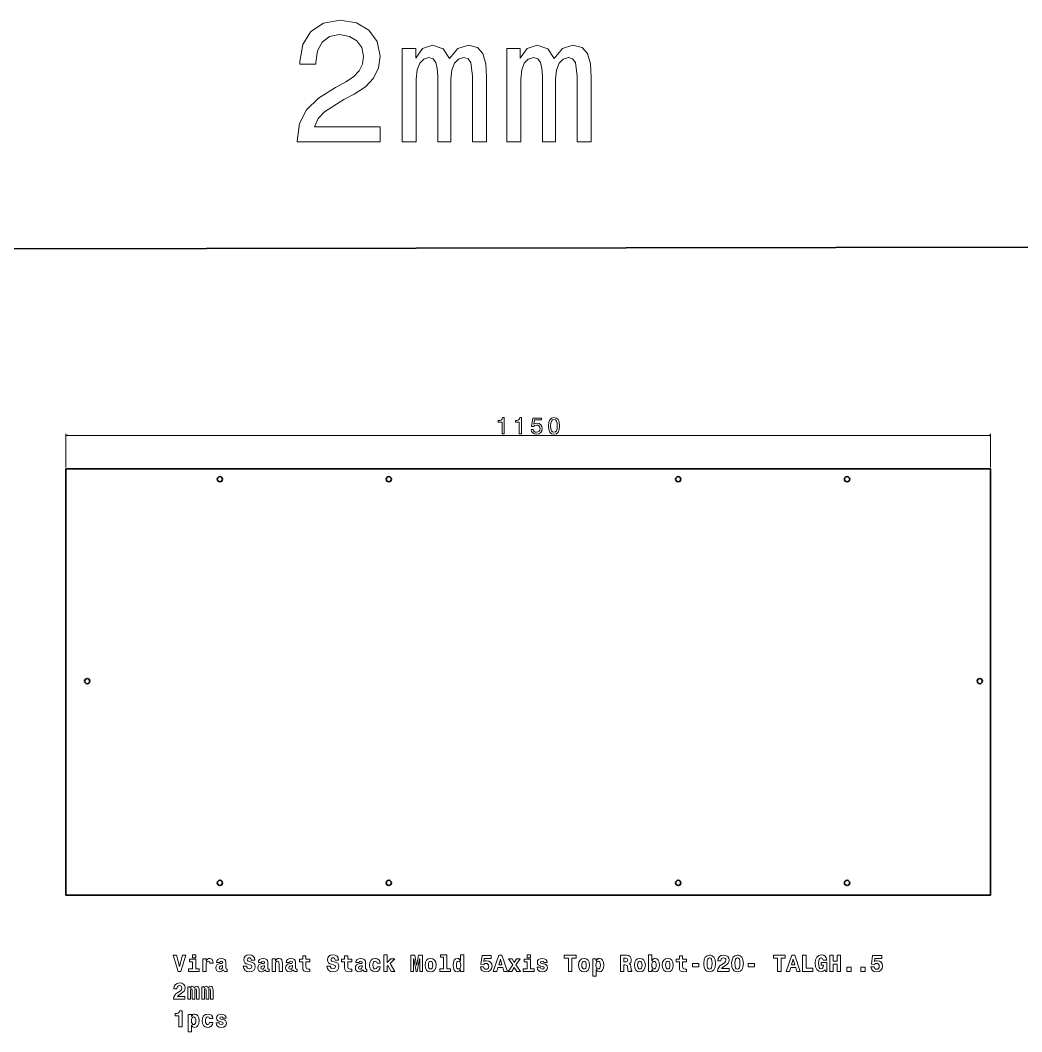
# Model space of a CAD drawing. Extents: x -2439 to 4698, y -548 to 933.
# Drawn here: x 2065 to 3310, y -405 to 853 of the extents above; entities that cross this region are included whole.
import ezdxf

# ---------------------------------------------------------------- set-up
doc = ezdxf.new("R2010")
doc.units = 0

msp = doc.modelspace()

# ---------------------------------------------------------------- linework, layer by layer
at = {"color": 7, "lineweight": 35}
for p, q in [((-2439.48584, 561.389771), (4698.162109, 572.360474)), ((2121.489502, -235.38652), (2121.489502, 294.613464)), ((3271.489502, 294.613464), (2121.489502, 294.613464)), ((3271.489502, -235.38652), (3271.489502, 294.613464)), ((3271.489502, -235.38652), (2121.489502, -235.38652))]:
    msp.add_line(p, q, dxfattribs=at)
at = {"color": 7, "lineweight": 13}
for p, q in [((2121.489502, 296.613464), (2121.489502, 338.426453)), ((2121.489502, 336.426453), (3271.489502, 336.426453)), ((3271.489502, 296.613464), (3271.489502, 338.426453))]:
    msp.add_line(p, q, dxfattribs=at)
at = {"color": 5, "lineweight": 13}
for points in [[(2409.129883, 701.60791), (2512.228027, 701.60791), (2512.228027, 720.195801), (2430.743896, 720.195801), (2435.282715, 730.354309), (2443.063721, 738.783691), (2467.054932, 754.129517), (2479.807129, 760.613647), (2494.072266, 769.907593), (2504.230713, 780.714539), (2510.06665, 793.466675), (2512.228027, 807.947998), (2508.553467, 826.103577), (2498.39502, 840.368713), (2482.833008, 849.446533), (2462.732178, 852.688599), (2441.98291, 849.014282), (2426.204834, 838.855774), (2416.046387, 822.645386), (2412.588135, 801.247681), (2412.588135, 798.221741), (2432.256836, 798.221741), (2432.256836, 799.950867), (2434.201904, 814.648254), (2440.037842, 825.4552), (2449.331787, 832.371582), (2461.651611, 834.749146), (2474.1875, 832.587769), (2483.481445, 827.184265), (2489.533447, 818.754883), (2491.694824, 808.164124), (2490.181885, 798.221741), (2486.075195, 789.792358), (2479.158691, 782.443665), (2469.648682, 775.959473), (2456.896484, 769.043091), (2435.714844, 755.642517), (2420.801514, 741.37738), (2411.939697, 724.086304), (2409.129883, 702.256348)], [(2539.67749, 701.60791), (2557.184814, 701.60791), (2557.184814, 779.201538), (2558.265381, 790.873047), (2561.507568, 799.302429), (2566.47876, 804.273621), (2572.962891, 806.218872), (2578.150146, 804.489746), (2581.608398, 800.166992), (2583.337402, 792.818298), (2583.98584, 783.092041), (2583.98584, 701.60791), (2600.412354, 701.60791), (2600.412354, 779.201538), (2601.493164, 790.656921), (2604.735107, 799.086304), (2609.922363, 804.273621), (2616.406738, 806.218872), (2621.593994, 804.489746), (2625.052246, 800.166992), (2627.213623, 783.092041), (2627.213623, 701.60791), (2644.720703, 701.60791), (2644.720703, 781.795227), (2643.640137, 798.437866), (2640.181885, 811.190063), (2633.265381, 818.971008), (2622.026123, 821.780823), (2608.841797, 817.458069), (2598.68335, 804.922058), (2590.686035, 817.241943), (2577.285645, 821.780823), (2564.965576, 817.458069), (2556.536377, 805.354309), (2556.536377, 817.674194), (2539.67749, 817.674194)], [(2669.792725, 701.60791), (2687.300049, 701.60791), (2687.300049, 779.201538), (2688.380615, 790.873047), (2691.622803, 799.302429), (2696.593994, 804.273621), (2703.078125, 806.218872), (2708.265381, 804.489746), (2711.723633, 800.166992), (2713.452637, 792.818298), (2714.101074, 783.092041), (2714.101074, 701.60791), (2730.527588, 701.60791), (2730.527588, 779.201538), (2731.608398, 790.656921), (2734.850342, 799.086304), (2740.037842, 804.273621), (2746.521973, 806.218872), (2751.709229, 804.489746), (2755.16748, 800.166992), (2757.328857, 783.092041), (2757.328857, 701.60791), (2774.835938, 701.60791), (2774.835938, 781.795227), (2773.755371, 798.437866), (2770.297119, 811.190063), (2763.380615, 818.971008), (2752.141602, 821.780823), (2738.957031, 817.458069), (2728.798584, 804.922058), (2720.801514, 817.241943), (2707.400879, 821.780823), (2695.081055, 817.458069), (2686.651611, 805.354309), (2686.651611, 817.674194), (2669.792725, 817.674194)]]:
    msp.add_lwpolyline(points, close=True, dxfattribs=at)
at = {"color": 7, "lineweight": 13}
for points in [[(2663.947754, 338.426453), (2666.570068, 338.426453), (2666.570068, 358.570557), (2664.610596, 358.570557), (2664.091797, 356.812622), (2663.054199, 355.631042), (2661.469238, 354.939392), (2659.279053, 354.708862), (2659.279053, 352.662781), (2663.947754, 352.662781)], [(2685.296387, 338.426453), (2687.918945, 338.426453), (2687.918945, 358.570557), (2685.959229, 358.570557), (2685.44043, 356.812622), (2684.403076, 355.631042), (2682.817871, 354.939392), (2680.627686, 354.708862), (2680.627686, 352.662781), (2685.296387, 352.662781)], [(2700.016846, 343.642578), (2700.650879, 341.27948), (2702.062988, 339.43512), (2704.137939, 338.282349), (2706.789063, 337.850098), (2709.699707, 338.368835), (2711.976563, 339.780945), (2713.41748, 342.028748), (2713.964844, 344.910583), (2713.475098, 347.590698), (2712.091797, 349.694458), (2709.93042, 351.04895), (2707.13501, 351.538818), (2704.973633, 351.192993), (2703.302246, 350.242004), (2704.109131, 355.631042), (2712.869873, 355.631042), (2712.869873, 357.994202), (2702.178223, 357.994202), (2700.593262, 347.388977), (2702.898682, 347.388977), (2704.570068, 348.743469), (2706.702637, 349.233398), (2708.547119, 348.916382), (2709.959229, 347.994202), (2710.852539, 346.582092), (2711.169434, 344.766541), (2710.852539, 342.950928), (2709.93042, 341.538818), (2708.518311, 340.645447), (2706.702637, 340.328491), (2705.175293, 340.530212), (2703.993652, 341.192993), (2703.12915, 342.230469), (2702.697021, 343.642578)], [(2721.567139, 348.195923), (2721.999512, 343.671387), (2723.354004, 340.443726), (2725.515381, 338.48407), (2728.512451, 337.850098), (2731.480713, 338.48407), (2733.64209, 340.443726), (2734.967773, 343.671387), (2735.428955, 348.195923), (2734.967773, 352.691589), (2734.420166, 354.478333), (2733.64209, 355.948059), (2731.480713, 357.907715), (2728.512451, 358.570557), (2725.515381, 357.907715), (2723.354004, 355.91925), (2721.999512, 352.691589)], [(2724.33374, 348.195923), (2724.564453, 351.682922), (2725.284912, 354.190125), (2726.581543, 355.659912), (2728.512451, 356.178589), (2730.414551, 355.659912), (2731.711426, 354.190125), (2732.431885, 351.682922), (2732.662354, 348.195923), (2732.431885, 344.680054), (2731.711426, 342.172852), (2730.414551, 340.703125), (2728.512451, 340.213196), (2726.581543, 340.703125), (2725.284912, 342.172852), (2724.564453, 344.680054)], [(2259.162354, -310.109863), (2254.983643, -310.109863), (2261.093262, -330.138672), (2264.493896, -330.138672), (2270.603271, -310.109863), (2266.366943, -310.109863), (2262.793457, -324.259705)], [(2278.81665, -309.447021), (2278.81665, -313.366333), (2282.879883, -313.366333), (2282.879883, -309.447021)], [(2291.669678, -314.663177), (2291.669678, -330.138672), (2295.819336, -330.138672), (2295.819336, -322.27124), (2295.905762, -320.19632), (2296.338135, -318.697754), (2297.14502, -317.775574), (2298.470703, -317.458557), (2299.94043, -318.121368), (2300.343994, -318.899475), (2300.488037, -319.965759), (2300.488037, -320.052216), (2304.493896, -320.052216), (2304.493896, -319.792847), (2304.234375, -317.314453), (2303.485107, -315.556549), (2302.188232, -314.519073), (2300.315186, -314.14444), (2298.81665, -314.346161), (2297.606201, -314.922546), (2296.597412, -315.902374), (2295.819336, -317.285645), (2295.819336, -314.663177)], [(2312.73584, -319.331757), (2313.197021, -317.833191), (2314.666748, -317.314453), (2316.02124, -317.717926), (2316.482178, -318.870667), (2316.309326, -319.764038), (2315.73291, -320.19632), (2314.695557, -320.369232), (2313.081787, -320.542145), (2310.891357, -321.1185), (2309.306396, -322.184784), (2308.355469, -323.712158), (2308.038574, -325.700623), (2308.355469, -327.775574), (2309.306396, -329.360565), (2310.83374, -330.311584), (2312.908691, -330.686218), (2315.387207, -330.081024), (2317.548584, -328.265472), (2317.865479, -329.302948), (2318.470703, -329.994568), (2319.335205, -330.340393), (2320.574463, -330.484497), (2322.217041, -330.253937), (2322.217041, -327.256836), (2321.525391, -327.343292), (2320.603271, -326.968628), (2320.43042, -325.787079), (2320.43042, -318.928284), (2320.084473, -316.824554), (2319.047119, -315.325989), (2317.231445, -314.432617), (2314.666748, -314.115631), (2312.188232, -314.490265), (2310.343994, -315.498901), (2309.162354, -317.083923), (2308.787842, -319.101196), (2308.787842, -319.331757)], [(2356.453369, -316.104095), (2355.963623, -313.366333), (2354.580322, -311.320221), (2352.361328, -310.081024), (2349.335205, -309.619934), (2346.597412, -310.081024), (2344.493896, -311.377869), (2343.139404, -313.366333), (2342.678223, -315.931183), (2342.995117, -318.034912), (2343.946289, -319.591125), (2345.560059, -320.686218), (2347.865479, -321.406677), (2349.854004, -321.867767), (2351.381348, -322.357697), (2352.33252, -323.078156), (2352.678223, -324.259705), (2352.447754, -325.383636), (2351.842529, -326.21936), (2350.83374, -326.766907), (2349.537109, -326.939819), (2348.269043, -326.70929), (2347.260254, -326.046448), (2346.597412, -324.980164), (2346.338135, -323.539246), (2342.044189, -323.539246), (2342.620605, -326.565186), (2344.119141, -328.813019), (2346.395752, -330.19632), (2349.364014, -330.686218), (2352.620605, -330.19632), (2355.012451, -328.899475), (2356.510986, -326.795746), (2357.029785, -324.029175), (2356.597412, -321.608398), (2355.387207, -320.023407), (2353.456299, -318.985931), (2350.891357, -318.294281), (2349.219971, -317.919647), (2348.03833, -317.458557), (2347.289063, -316.766907), (2347.058594, -315.643005), (2347.721436, -314.000336), (2348.499512, -313.539246), (2349.565918, -313.337524), (2350.574463, -313.539246), (2351.381348, -314.057983), (2352.072998, -315.873535), (2352.072998, -316.104095)], [(2364.781982, -319.331757), (2365.243164, -317.833191), (2366.712891, -317.314453), (2368.067383, -317.717926), (2368.52832, -318.870667), (2368.355469, -319.764038), (2367.779053, -320.19632), (2366.741699, -320.369232), (2365.127686, -320.542145), (2362.9375, -321.1185), (2361.352539, -322.184784), (2360.401611, -323.712158), (2360.084473, -325.700623), (2360.401611, -327.775574), (2361.352539, -329.360565), (2362.879883, -330.311584), (2364.954834, -330.686218), (2367.43335, -330.081024), (2369.594727, -328.265472), (2369.911621, -329.302948), (2370.516846, -329.994568), (2371.381348, -330.340393), (2372.620605, -330.484497), (2374.263184, -330.253937), (2374.263184, -327.256836), (2373.571533, -327.343292), (2372.649414, -326.968628), (2372.476563, -325.787079), (2372.476563, -318.928284), (2372.130615, -316.824554), (2371.093262, -315.325989), (2369.277588, -314.432617), (2366.712891, -314.115631), (2364.234375, -314.490265), (2362.390137, -315.498901), (2361.208496, -317.083923), (2360.83374, -319.101196), (2360.83374, -319.331757)], [(2377.865479, -314.663177), (2377.865479, -330.138672), (2381.986572, -330.138672), (2381.986572, -322.444153), (2382.101807, -320.340393), (2382.53418, -318.841827), (2383.369873, -317.948456), (2384.666748, -317.63147), (2385.73291, -317.919647), (2386.309326, -318.668945), (2386.510986, -319.908112), (2386.568604, -321.521973), (2386.568604, -330.138672), (2390.689697, -330.138672), (2390.689697, -320.743866), (2390.545654, -317.977295), (2389.969238, -315.902374), (2388.643555, -314.60553), (2386.280518, -314.14444), (2384.897217, -314.317352), (2383.744385, -314.83609), (2382.793457, -315.729462), (2381.986572, -317.026276), (2381.986572, -314.663177)], [(2399.479492, -319.331757), (2399.94043, -317.833191), (2401.410156, -317.314453), (2402.764648, -317.717926), (2403.22583, -318.870667), (2403.052734, -319.764038), (2402.476563, -320.19632), (2401.438965, -320.369232), (2399.825195, -320.542145), (2397.63501, -321.1185), (2396.050049, -322.184784), (2395.098877, -323.712158), (2394.781982, -325.700623), (2395.098877, -327.775574), (2396.050049, -329.360565), (2397.577393, -330.311584), (2399.652344, -330.686218), (2402.130615, -330.081024), (2404.291992, -328.265472), (2404.609131, -329.302948), (2405.214355, -329.994568), (2406.078857, -330.340393), (2407.317871, -330.484497), (2408.960693, -330.253937), (2408.960693, -327.256836), (2408.269043, -327.343292), (2407.34668, -326.968628), (2407.173828, -325.787079), (2407.173828, -318.928284), (2406.828125, -316.824554), (2405.790527, -315.325989), (2403.975098, -314.432617), (2401.410156, -314.115631), (2398.931885, -314.490265), (2397.087402, -315.498901), (2395.905762, -317.083923), (2395.53125, -319.101196), (2395.53125, -319.331757)], [(2425.012451, -315.181885), (2420.084473, -315.181885), (2420.084473, -310.65741), (2416.02124, -310.65741), (2416.02124, -315.181885), (2412.159424, -315.181885), (2412.159424, -318.409576), (2416.02124, -318.409576), (2416.02124, -325.29718), (2416.280518, -327.775574), (2417.202637, -329.447021), (2418.960693, -330.369232), (2421.727295, -330.686218), (2425.012451, -330.542145), (2425.012451, -327.256836), (2423.110596, -327.372101), (2421.554199, -327.141541), (2420.63208, -326.449921), (2420.199951, -325.325989), (2420.084473, -323.827423), (2420.084473, -318.409576), (2425.012451, -318.409576)], [(2460.545654, -316.104095), (2460.055664, -313.366333), (2458.672363, -311.320221), (2456.453369, -310.081024), (2453.42749, -309.619934), (2450.689697, -310.081024), (2448.585938, -311.377869), (2447.231445, -313.366333), (2446.770508, -315.931183), (2447.087402, -318.034912), (2448.038574, -319.591125), (2449.652344, -320.686218), (2451.957764, -321.406677), (2453.946289, -321.867767), (2455.473633, -322.357697), (2456.424561, -323.078156), (2456.770508, -324.259705), (2456.539795, -325.383636), (2455.934814, -326.21936), (2454.926025, -326.766907), (2453.62915, -326.939819), (2452.361328, -326.70929), (2451.352539, -326.046448), (2450.689697, -324.980164), (2450.43042, -323.539246), (2446.136475, -323.539246), (2446.712891, -326.565186), (2448.211426, -328.813019), (2450.488037, -330.19632), (2453.456299, -330.686218), (2456.712891, -330.19632), (2459.104736, -328.899475), (2460.603271, -326.795746), (2461.12207, -324.029175), (2460.689697, -321.608398), (2459.479492, -320.023407), (2457.548584, -318.985931), (2454.983643, -318.294281), (2453.312256, -317.919647), (2452.130615, -317.458557), (2451.381348, -316.766907), (2451.150879, -315.643005), (2451.813721, -314.000336), (2452.591797, -313.539246), (2453.657959, -313.337524), (2454.666748, -313.539246), (2455.473633, -314.057983), (2456.165283, -315.873535), (2456.165283, -316.104095)], [(2477.058594, -315.181885), (2472.130615, -315.181885), (2472.130615, -310.65741), (2468.067383, -310.65741), (2468.067383, -315.181885), (2464.205566, -315.181885), (2464.205566, -318.409576), (2468.067383, -318.409576), (2468.067383, -325.29718), (2468.32666, -327.775574), (2469.248779, -329.447021), (2471.006836, -330.369232), (2473.773438, -330.686218), (2477.058594, -330.542145), (2477.058594, -327.256836), (2475.156738, -327.372101), (2473.600342, -327.141541), (2472.678223, -326.449921), (2472.246094, -325.325989), (2472.130615, -323.827423), (2472.130615, -318.409576), (2477.058594, -318.409576)], [(2486.2229, -319.331757), (2486.684082, -317.833191), (2488.153809, -317.314453), (2489.508301, -317.717926), (2489.969238, -318.870667), (2489.796387, -319.764038), (2489.219971, -320.19632), (2488.182617, -320.369232), (2486.568848, -320.542145), (2484.378418, -321.1185), (2482.793457, -322.184784), (2481.842529, -323.712158), (2481.525391, -325.700623), (2481.842529, -327.775574), (2482.793457, -329.360565), (2484.320801, -330.311584), (2486.395752, -330.686218), (2488.874268, -330.081024), (2491.035645, -328.265472), (2491.352539, -329.302948), (2491.957764, -329.994568), (2492.822266, -330.340393), (2494.061523, -330.484497), (2495.704102, -330.253937), (2495.704102, -327.256836), (2495.012451, -327.343292), (2494.090332, -326.968628), (2493.91748, -325.787079), (2493.91748, -318.928284), (2493.571533, -316.824554), (2492.53418, -315.325989), (2490.718506, -314.432617), (2488.153809, -314.115631), (2485.675293, -314.490265), (2483.831055, -315.498901), (2482.649414, -317.083923), (2482.274902, -319.101196), (2482.274902, -319.331757)], [(2508.441895, -324.60553), (2507.63501, -326.507538), (2505.992432, -327.199188), (2504.8396, -326.911011), (2503.975098, -325.988831), (2503.456299, -324.461426), (2503.283447, -322.357697), (2503.456299, -320.282776), (2504.003906, -318.755371), (2504.868408, -317.862), (2505.992432, -317.545013), (2507.63501, -318.150208), (2508.413086, -319.792847), (2512.476563, -319.792847), (2511.871338, -317.429749), (2510.574463, -315.643005), (2508.614746, -314.519073), (2506.078857, -314.115631), (2503.197021, -314.720795), (2501.006836, -316.392273), (2499.594727, -319.01474), (2499.133545, -322.444153), (2499.594727, -325.844727), (2500.92041, -328.438385), (2503.02417, -330.109863), (2505.81958, -330.686218), (2508.470703, -330.253937), (2510.516846, -329.072388), (2511.871338, -327.141541), (2512.476563, -324.60553)], [(2516.914551, -309.447021), (2516.914551, -330.138672), (2520.891602, -330.138672), (2520.891602, -324.086792), (2521.957764, -322.962891), (2526.107666, -330.138672), (2530.574463, -330.138672), (2524.609131, -320.398041), (2530.372803, -314.663177), (2525.416016, -314.663177), (2520.891602, -319.216492), (2520.891602, -309.447021)], [(2550.372803, -310.138672), (2550.372803, -330.138672), (2553.773438, -330.138672), (2553.773438, -314.720795), (2554.119141, -314.720795), (2556.914551, -330.138672), (2558.52832, -330.138672), (2561.266113, -314.720795), (2561.640869, -314.720795), (2561.640869, -330.138672), (2565.070068, -330.138672), (2565.070068, -310.138672), (2560.055664, -310.138672), (2557.779053, -322.472961), (2557.663818, -322.472961), (2555.387207, -310.138672)], [(2568.211426, -322.415344), (2568.672363, -325.959991), (2570.026855, -328.55365), (2572.188232, -330.138672), (2575.070068, -330.686218), (2577.923096, -330.138672), (2580.084473, -328.55365), (2581.438965, -325.959991), (2581.928955, -322.415344), (2581.438965, -318.899475), (2580.084473, -316.277008), (2577.894287, -314.691986), (2575.04126, -314.115631), (2572.188232, -314.691986), (2570.026855, -316.277008), (2568.672363, -318.899475)], [(2587.34668, -312.674683), (2591.093262, -312.674683), (2591.093262, -326.939819), (2586.338135, -326.939819), (2586.338135, -330.138672), (2599.767578, -330.138672), (2599.767578, -326.939819), (2595.156738, -326.939819), (2595.156738, -309.447021), (2587.34668, -309.447021)], [(2612.418945, -327.746735), (2612.418945, -330.138672), (2616.539795, -330.138672), (2616.539795, -309.447021), (2612.418945, -309.447021), (2612.418945, -317.026276), (2611.583008, -315.729462), (2610.660889, -314.807251), (2609.623535, -314.288513), (2608.413086, -314.115631), (2606.2229, -314.691986), (2604.493652, -316.305817), (2603.369873, -318.899475), (2602.966309, -322.386505), (2603.369873, -325.902374), (2604.493652, -328.524841), (2606.2229, -330.138672), (2608.413086, -330.686218), (2609.652344, -330.513306), (2610.689697, -329.994568), (2611.583008, -329.072388)], [(2640.949219, -324.720795), (2637.000977, -324.720795), (2637.548584, -327.227997), (2638.960693, -329.130035), (2641.12207, -330.282776), (2643.946289, -330.715027), (2647.029785, -330.19632), (2649.421631, -328.78421), (2650.949219, -326.536377), (2651.496582, -323.596893), (2651.006836, -320.916779), (2649.623535, -318.813019), (2647.490967, -317.458557), (2644.753174, -316.968628), (2642.879883, -317.227997), (2641.352539, -318.006104), (2641.842529, -313.971527), (2650.574463, -313.971527), (2650.574463, -310.570953), (2639.018311, -310.570953), (2637.692627, -321.377869), (2641.32373, -321.57959), (2642.418945, -320.542145), (2643.975098, -320.19632), (2645.387207, -320.455688), (2646.424561, -321.176147), (2647.087402, -322.328888), (2647.34668, -323.798615), (2647.116211, -325.412445), (2646.453369, -326.565186), (2645.387207, -327.256836), (2643.946289, -327.487366), (2642.73584, -327.314453), (2641.842529, -326.766907), (2641.208496, -325.902374)], [(2659.825195, -310.138672), (2653.052734, -330.138672), (2657.289063, -330.138672), (2658.643555, -325.556549), (2664.810791, -325.556549), (2666.2229, -330.138672), (2670.545654, -330.138672), (2663.802002, -310.138672)], [(2695.185303, -309.447021), (2695.185303, -313.366333), (2699.248779, -313.366333), (2699.248779, -309.447021)], [(2714.724365, -324.000336), (2715.848145, -324.547882), (2716.251709, -325.585358), (2715.617676, -326.853363), (2713.773193, -327.343292), (2712.015381, -326.766907), (2711.32373, -325.153076), (2707.404297, -325.153076), (2707.807861, -327.516205), (2709.047119, -329.274109), (2711.035645, -330.311584), (2713.744385, -330.686218), (2716.539795, -330.311584), (2718.585938, -329.274109), (2719.854004, -327.602661), (2720.286133, -325.354797), (2719.969238, -323.625702), (2719.104736, -322.300049), (2717.63501, -321.34906), (2715.560059, -320.772675), (2713.312256, -320.398041), (2712.24585, -319.908112), (2711.842529, -318.870667), (2712.332275, -317.862), (2713.686768, -317.429749), (2715.271729, -317.890839), (2715.905762, -319.01474), (2719.854004, -319.01474), (2719.854004, -318.957123), (2719.421631, -316.997467), (2718.211426, -315.470093), (2716.280518, -314.490265), (2713.744385, -314.14444), (2711.208496, -314.490265), (2709.364014, -315.498901), (2708.211426, -317.055084), (2707.83667, -319.072388), (2708.124756, -320.743866), (2708.989502, -322.069519), (2710.372559, -323.020508), (2712.274658, -323.568054)], [(2746.453369, -313.942719), (2746.453369, -330.138672), (2750.63208, -330.138672), (2750.63208, -313.942719), (2755.93457, -313.942719), (2755.93457, -310.138672), (2741.150879, -310.138672), (2741.150879, -313.942719)], [(2759.046875, -322.415344), (2759.508057, -325.959991), (2760.862549, -328.55365), (2763.023926, -330.138672), (2765.905762, -330.686218), (2768.758789, -330.138672), (2770.920166, -328.55365), (2772.274658, -325.959991), (2772.764648, -322.415344), (2772.274658, -318.899475), (2770.920166, -316.277008), (2768.72998, -314.691986), (2765.876953, -314.115631), (2763.023926, -314.691986), (2760.862549, -316.277008), (2759.508057, -318.899475)], [(2776.799072, -314.634338), (2776.799072, -336.132904), (2780.920166, -336.132904), (2780.920166, -327.746735), (2781.727051, -329.072388), (2782.620605, -329.994568), (2784.926025, -330.686218), (2787.087402, -330.138672), (2788.816406, -328.524841), (2789.94043, -325.902374), (2790.372559, -322.386505), (2789.94043, -318.899475), (2788.816406, -316.305817), (2787.087402, -314.691986), (2784.926025, -314.115631), (2783.657959, -314.288513), (2782.620605, -314.807251), (2781.727051, -315.729462), (2780.920166, -317.026276), (2780.920166, -314.634338)], [(2811.266113, -310.138672), (2811.266113, -330.138672), (2815.473633, -330.138672), (2815.473633, -322.213593), (2816.856689, -322.213593), (2818.413086, -322.415344), (2819.364014, -322.991699), (2819.825195, -323.971527), (2820.026855, -325.383636), (2820.170898, -327.429749), (2820.34375, -329.072388), (2820.689697, -330.138672), (2825.271729, -330.138672), (2825.271729, -329.591125), (2824.608887, -328.755402), (2824.378418, -327.285645), (2824.176758, -324.60553), (2823.715576, -322.242432), (2823.081543, -321.464325), (2821.986328, -320.916779), (2823.196777, -320.109863), (2824.032715, -319.01474), (2824.493652, -317.63147), (2824.666504, -315.902374), (2824.263184, -313.452789), (2823.110352, -311.637238), (2821.208496, -310.542114), (2818.585938, -310.138672)], [(2815.473633, -313.942719), (2817.692383, -313.942719), (2819.6521, -314.374969), (2820.14209, -315.037811), (2820.314941, -316.075256), (2820.14209, -317.256836), (2819.623291, -317.977295), (2818.758789, -318.32312), (2817.54834, -318.409576), (2815.473633, -318.409576)], [(2828.441895, -322.415344), (2828.902832, -325.959991), (2830.257324, -328.55365), (2832.418701, -330.138672), (2835.300537, -330.686218), (2838.153564, -330.138672), (2840.314941, -328.55365), (2841.669434, -325.959991), (2842.159424, -322.415344), (2841.669434, -318.899475), (2840.314941, -316.277008), (2838.124756, -314.691986), (2835.271729, -314.115631), (2832.418701, -314.691986), (2830.257324, -316.277008), (2828.902832, -318.899475)], [(2846.193848, -309.447021), (2846.193848, -330.138672), (2850.314941, -330.138672), (2850.314941, -327.746735), (2851.121826, -329.072388), (2852.015137, -329.994568), (2854.320801, -330.686218), (2856.482178, -330.138672), (2858.211182, -328.524841), (2859.335205, -325.902374), (2859.767334, -322.386505), (2859.335205, -318.899475), (2858.211182, -316.305817), (2856.482178, -314.691986), (2854.320801, -314.115631), (2853.052734, -314.288513), (2852.015137, -314.807251), (2851.121826, -315.729462), (2850.314941, -317.026276), (2850.314941, -309.447021)], [(2863.13916, -322.415344), (2863.600342, -325.959991), (2864.95459, -328.55365), (2867.116211, -330.138672), (2869.998047, -330.686218), (2872.851074, -330.138672), (2875.012451, -328.55365), (2876.366699, -325.959991), (2876.856689, -322.415344), (2876.366699, -318.899475), (2875.012451, -316.277008), (2872.822266, -314.691986), (2869.969238, -314.115631), (2867.116211, -314.691986), (2864.95459, -316.277008), (2863.600342, -318.899475)], [(2893.427246, -315.181885), (2888.499512, -315.181885), (2888.499512, -310.65741), (2884.436035, -310.65741), (2884.436035, -315.181885), (2880.574219, -315.181885), (2880.574219, -318.409576), (2884.436035, -318.409576), (2884.436035, -325.29718), (2884.695313, -327.775574), (2885.617676, -329.447021), (2887.375488, -330.369232), (2890.14209, -330.686218), (2893.427246, -330.542145), (2893.427246, -327.256836), (2891.525391, -327.372101), (2889.969238, -327.141541), (2889.046875, -326.449921), (2888.614746, -325.325989), (2888.499512, -323.827423), (2888.499512, -318.409576), (2893.427246, -318.409576)], [(2914.75293, -320.081024), (2914.839355, -322.617065), (2915.185303, -324.778442), (2916.510986, -328.063751), (2917.519531, -329.216492), (2918.787598, -330.052216), (2922.043945, -330.686218), (2925.24292, -330.052216), (2927.490723, -328.121368), (2928.268799, -326.68045), (2928.845215, -324.922546), (2929.306152, -320.369232), (2928.845215, -315.844727), (2928.268799, -314.057983), (2927.490723, -312.588226), (2925.214111, -310.65741), (2923.744385, -310.16748), (2922.043945, -309.994568), (2918.874023, -310.65741), (2916.597412, -312.559418), (2915.214111, -315.700623)], [(2922.015137, -313.366333), (2923.427246, -313.798615), (2924.378418, -315.095459), (2924.925781, -317.285645), (2925.127686, -320.340393), (2924.925781, -323.452789), (2924.378418, -325.614166), (2923.427246, -326.939819), (2922.015137, -327.343292), (2920.54541, -326.911011), (2919.594482, -325.585358), (2919.075684, -323.337524), (2918.931641, -320.109863), (2919.104492, -317.141541), (2919.6521, -315.037811), (2920.603027, -313.798615)], [(2936.107422, -317.199188), (2936.107422, -317.026276), (2936.309082, -315.470093), (2936.943115, -314.317352), (2937.951904, -313.625702), (2939.277344, -313.366333), (2940.516602, -313.596893), (2941.467773, -314.173248), (2942.043945, -315.095459), (2942.274658, -316.248169), (2941.871094, -317.977295), (2940.83374, -319.274109), (2939.219727, -320.455688), (2937.202637, -321.752502), (2934.95459, -323.481598), (2933.369629, -325.29718), (2932.389893, -327.458557), (2932.043945, -330.138672), (2946.193848, -330.138672), (2946.193848, -326.70929), (2937.029541, -326.70929), (2937.577148, -325.873535), (2938.557129, -325.06662), (2941.640625, -323.049347), (2943.657715, -321.57959), (2945.156494, -320.052216), (2946.078613, -318.32312), (2946.395508, -316.190552), (2945.905762, -313.68335), (2944.55127, -311.723694), (2942.332275, -310.455688), (2939.334961, -309.994568), (2936.424316, -310.484497), (2934.263184, -311.867767), (2932.851074, -314.115631), (2932.389893, -317.112732), (2932.389893, -317.199188)], [(2949.450439, -320.081024), (2949.536865, -322.617065), (2949.882568, -324.778442), (2951.208252, -328.063751), (2952.216797, -329.216492), (2953.484863, -330.052216), (2956.741455, -330.686218), (2959.940186, -330.052216), (2962.187988, -328.121368), (2962.966309, -326.68045), (2963.54248, -324.922546), (2964.003662, -320.369232), (2963.54248, -315.844727), (2962.966309, -314.057983), (2962.187988, -312.588226), (2959.911377, -310.65741), (2958.44165, -310.16748), (2956.741455, -309.994568), (2953.571289, -310.65741), (2951.294678, -312.559418), (2949.911377, -315.700623)], [(2956.712646, -313.366333), (2958.124756, -313.798615), (2959.075684, -315.095459), (2959.623291, -317.285645), (2959.824951, -320.340393), (2959.623291, -323.452789), (2959.075684, -325.614166), (2958.124756, -326.939819), (2956.712646, -327.343292), (2955.24292, -326.911011), (2954.291992, -325.585358), (2953.773193, -323.337524), (2953.628906, -320.109863), (2953.802002, -317.141541), (2954.349609, -315.037811), (2955.300537, -313.798615)], [(3006.683838, -313.942719), (3006.683838, -330.138672), (3010.862305, -330.138672), (3010.862305, -313.942719), (3016.165039, -313.942719), (3016.165039, -310.138672), (3001.381104, -310.138672), (3001.381104, -313.942719)], [(3024.147705, -310.138672), (3017.375488, -330.138672), (3021.611816, -330.138672), (3022.966309, -325.556549), (3029.133301, -325.556549), (3030.54541, -330.138672), (3034.868164, -330.138672), (3028.124756, -310.138672)], [(3050.603027, -330.138672), (3050.603027, -326.334625), (3041.95752, -326.334625), (3041.95752, -310.138672), (3037.75, -310.138672), (3037.75, -330.138672)], [(3067.778809, -316.161713), (3067.029541, -313.395142), (3065.617432, -311.320221), (3063.628906, -310.052216), (3061.121826, -309.591125), (3057.836426, -310.311584), (3055.358154, -312.415344), (3053.772949, -315.729462), (3053.225586, -320.138672), (3053.772949, -324.576721), (3055.358154, -327.890839), (3057.692383, -329.994568), (3060.631836, -330.686218), (3063.369629, -330.081024), (3065.588623, -328.236664), (3066.049805, -330.138672), (3068.038086, -330.138672), (3068.038086, -319.331757), (3060.718262, -319.331757), (3060.718262, -322.530609), (3063.628906, -322.530609), (3063.34082, -324.432617), (3062.764404, -325.787079), (3061.899902, -326.622833), (3060.74707, -326.882202), (3059.306152, -326.478729), (3058.297607, -325.210724), (3057.721191, -323.049347), (3057.54834, -319.965759), (3057.75, -317.083923), (3058.355225, -315.009003), (3059.36377, -313.769806), (3060.804688, -313.337524), (3062.44751, -314.057983), (3062.995117, -314.922546), (3063.369629, -316.161713)], [(3071.496338, -310.138672), (3071.496338, -330.138672), (3075.703857, -330.138672), (3075.703857, -321.406677), (3080.660645, -321.406677), (3080.660645, -330.138672), (3084.839355, -330.138672), (3084.839355, -310.138672), (3080.660645, -310.138672), (3080.660645, -317.63147), (3075.703857, -317.63147), (3075.703857, -310.138672)], [(3126.712402, -324.720795), (3122.764404, -324.720795), (3123.312012, -327.227997), (3124.724121, -329.130035), (3126.885498, -330.282776), (3129.709717, -330.715027), (3132.793213, -330.19632), (3135.185059, -328.78421), (3136.712402, -326.536377), (3137.26001, -323.596893), (3136.77002, -320.916779), (3135.386719, -318.813019), (3133.254395, -317.458557), (3130.516602, -316.968628), (3128.643311, -317.227997), (3127.115967, -318.006104), (3127.605957, -313.971527), (3136.337891, -313.971527), (3136.337891, -310.570953), (3124.781738, -310.570953), (3123.456055, -321.377869), (3127.087158, -321.57959), (3128.182129, -320.542145), (3129.738525, -320.19632), (3131.150635, -320.455688), (3132.187988, -321.176147), (3132.85083, -322.328888), (3133.110352, -323.798615), (3132.879639, -325.412445), (3132.216797, -326.565186), (3131.150635, -327.256836), (3129.709717, -327.487366), (3128.499268, -327.314453), (3127.605957, -326.766907), (3126.971924, -325.902374)], [(2287.317871, -326.939819), (2282.879883, -326.939819), (2282.879883, -315.181885), (2275.070068, -315.181885), (2275.070068, -318.409576), (2278.81665, -318.409576), (2278.81665, -326.939819), (2273.888672, -326.939819), (2273.888672, -330.138672), (2287.317871, -330.138672)], [(2316.424561, -324.60553), (2316.194092, -325.787079), (2315.588867, -326.68045), (2314.695557, -327.256836), (2313.62915, -327.429749), (2312.447754, -326.939819), (2312.015381, -325.671814), (2312.361328, -324.432617), (2313.398682, -323.769806), (2315.156494, -323.423981), (2316.424561, -322.818787)], [(2368.470703, -324.60553), (2368.240234, -325.787079), (2367.63501, -326.68045), (2366.741699, -327.256836), (2365.675293, -327.429749), (2364.493652, -326.939819), (2364.061523, -325.671814), (2364.407227, -324.432617), (2365.444824, -323.769806), (2367.202637, -323.423981), (2368.470703, -322.818787)], [(2403.168213, -324.60553), (2402.9375, -325.787079), (2402.33252, -326.68045), (2401.438965, -327.256836), (2400.372803, -327.429749), (2399.191162, -326.939819), (2398.758789, -325.671814), (2399.104736, -324.432617), (2400.14209, -323.769806), (2401.900146, -323.423981), (2403.168213, -322.818787)], [(2489.911621, -324.60553), (2489.681152, -325.787079), (2489.075928, -326.68045), (2488.182617, -327.256836), (2487.116211, -327.429749), (2485.934814, -326.939819), (2485.502441, -325.671814), (2485.848389, -324.432617), (2486.885742, -323.769806), (2488.643555, -323.423981), (2489.911621, -322.818787)], [(2575.070068, -317.545013), (2576.2229, -317.862), (2577.087402, -318.78421), (2577.606201, -320.311584), (2577.807861, -322.386505), (2577.606201, -324.490265), (2577.087402, -326.017639), (2576.2229, -326.939819), (2575.070068, -327.227997), (2573.888672, -326.939819), (2573.023926, -325.988831), (2572.505371, -324.432617), (2572.33252, -322.27124), (2572.505371, -320.253937), (2573.052979, -318.78421), (2573.91748, -317.862)], [(2609.796387, -317.573822), (2610.978027, -317.890839), (2611.842529, -318.78421), (2612.418945, -320.311584), (2612.620605, -322.386505), (2612.418945, -324.490265), (2611.842529, -326.017639), (2610.949219, -326.939819), (2609.796387, -327.227997), (2608.672363, -326.939819), (2607.807861, -326.017639), (2607.260254, -324.490265), (2607.087402, -322.386505), (2607.260254, -320.311584), (2607.807861, -318.813019), (2608.672363, -317.890839)], [(2661.784912, -315.124268), (2663.773193, -322.184784), (2659.73877, -322.184784)], [(2677.14502, -322.155975), (2671.583008, -330.138672), (2676.194092, -330.138672), (2679.162354, -325.239532), (2682.101807, -330.138672), (2686.712891, -330.138672), (2681.179688, -322.155975), (2686.338135, -314.663177), (2681.755859, -314.663177), (2679.133545, -319.101196), (2676.510986, -314.663177), (2671.957764, -314.663177)], [(2703.686768, -326.939819), (2699.248779, -326.939819), (2699.248779, -315.181885), (2691.438965, -315.181885), (2691.438965, -318.409576), (2695.185303, -318.409576), (2695.185303, -326.939819), (2690.257324, -326.939819), (2690.257324, -330.138672), (2703.686768, -330.138672)], [(2765.905762, -317.545013), (2767.058594, -317.862), (2767.923096, -318.78421), (2768.441895, -320.311584), (2768.643555, -322.386505), (2768.441895, -324.490265), (2767.923096, -326.017639), (2767.058594, -326.939819), (2765.905762, -327.227997), (2764.724121, -326.939819), (2763.859619, -325.988831), (2763.34082, -324.432617), (2763.167969, -322.27124), (2763.34082, -320.253937), (2763.888428, -318.78421), (2764.75293, -317.862)], [(2783.542725, -317.573822), (2784.637695, -317.890839), (2785.502441, -318.813019), (2786.049805, -320.311584), (2786.251465, -322.386505), (2786.049805, -324.490265), (2785.502441, -326.017639), (2784.637695, -326.939819), (2783.542725, -327.227997), (2782.332275, -326.939819), (2781.438965, -325.988831), (2780.891357, -324.432617), (2780.718506, -322.27124), (2780.891357, -320.253937), (2781.467773, -318.78421), (2782.361084, -317.890839)], [(2835.300537, -317.545013), (2836.453369, -317.862), (2837.317871, -318.78421), (2837.83667, -320.311584), (2838.03833, -322.386505), (2837.83667, -324.490265), (2837.317871, -326.017639), (2836.453369, -326.939819), (2835.300537, -327.227997), (2834.119141, -326.939819), (2833.254395, -325.988831), (2832.73584, -324.432617), (2832.562744, -322.27124), (2832.73584, -320.253937), (2833.283203, -318.78421), (2834.147949, -317.862)], [(2852.9375, -317.573822), (2854.032471, -317.890839), (2854.896973, -318.813019), (2855.44458, -320.311584), (2855.646484, -322.386505), (2855.44458, -324.490265), (2854.896973, -326.017639), (2854.032471, -326.939819), (2852.9375, -327.227997), (2851.727051, -326.939819), (2850.83374, -325.988831), (2850.286133, -324.432617), (2850.113281, -322.27124), (2850.286133, -320.253937), (2850.862549, -318.78421), (2851.755859, -317.890839)], [(2869.998047, -317.545013), (2871.150635, -317.862), (2872.015137, -318.78421), (2872.533936, -320.311584), (2872.73584, -322.386505), (2872.533936, -324.490265), (2872.015137, -326.017639), (2871.150635, -326.939819), (2869.998047, -327.227997), (2868.816406, -326.939819), (2867.951904, -325.988831), (2867.433105, -324.432617), (2867.260254, -322.27124), (2867.433105, -320.253937), (2867.980713, -318.78421), (2868.845215, -317.862)], [(2900.74707, -320.455688), (2900.74707, -324.346161), (2908.643555, -324.346161), (2908.643555, -320.455688)], [(2970.14209, -320.455688), (2970.14209, -324.346161), (2978.03833, -324.346161), (2978.03833, -320.455688)], [(3026.107422, -315.124268), (3028.095947, -322.184784), (3024.061279, -322.184784)], [(3092.879639, -324.83609), (3092.879639, -330.138672), (3098.182129, -330.138672), (3098.182129, -324.83609)], [(3110.228516, -324.83609), (3110.228516, -330.138672), (3115.531006, -330.138672), (3115.531006, -324.83609)], [(2259.508301, -351.781311), (2259.508301, -351.608398), (2259.709961, -350.052216), (2260.343994, -348.899475), (2261.352539, -348.207825), (2262.678223, -347.948456), (2263.91748, -348.179016), (2264.868408, -348.755371), (2265.444824, -349.677582), (2265.675293, -350.830292), (2265.271973, -352.559418), (2264.234375, -353.856232), (2262.620605, -355.037811), (2260.603271, -356.334625), (2258.355469, -358.063721), (2256.770508, -359.879303), (2255.790527, -362.04068), (2255.444824, -364.720795), (2269.594727, -364.720795), (2269.594727, -361.291412), (2260.43042, -361.291412), (2260.978027, -360.455658), (2261.957764, -359.648743), (2265.04126, -357.63147), (2267.058594, -356.161713), (2268.557129, -354.634338), (2269.479492, -352.905243), (2269.796387, -350.772675), (2269.306396, -348.265472), (2267.951904, -346.305817), (2265.73291, -345.037811), (2262.73584, -344.576691), (2259.825195, -345.06662), (2257.663818, -346.44989), (2256.251709, -348.697754), (2255.790527, -351.694855), (2255.790527, -351.781311)], [(2283.888672, -353.251068), (2283.888672, -364.720795), (2287.173828, -364.720795), (2287.173828, -354.029144), (2287.029785, -351.781311), (2286.568604, -350.109833), (2285.617676, -349.072388), (2284.032715, -348.697754), (2282.390137, -349.274109), (2281.035645, -350.945587), (2280.113281, -349.302917), (2278.52832, -348.697754), (2277.087402, -349.274109), (2276.078857, -350.887939), (2276.078857, -349.2453), (2273.110596, -349.2453), (2273.110596, -364.720795), (2276.366943, -364.720795), (2276.366943, -353.366333), (2276.684082, -352.328857), (2277.606201, -351.954224), (2278.297852, -352.242401), (2278.52832, -353.049316), (2278.52832, -364.720795), (2281.756104, -364.720795), (2281.756104, -353.366333), (2282.072998, -352.328857), (2282.995117, -351.954224), (2283.657959, -352.242401), (2283.888672, -353.049316)], [(2301.237305, -353.251068), (2301.237305, -364.720795), (2304.522705, -364.720795), (2304.522705, -354.029144), (2304.378418, -351.781311), (2303.91748, -350.109833), (2302.966309, -349.072388), (2301.381348, -348.697754), (2299.73877, -349.274109), (2298.384277, -350.945587), (2297.462158, -349.302917), (2295.876953, -348.697754), (2294.436035, -349.274109), (2293.42749, -350.887939), (2293.42749, -349.2453), (2290.459229, -349.2453), (2290.459229, -364.720795), (2293.715576, -364.720795), (2293.715576, -353.366333), (2294.032715, -352.328857), (2294.954834, -351.954224), (2295.646484, -352.242401), (2295.876953, -353.049316), (2295.876953, -364.720795), (2299.104736, -364.720795), (2299.104736, -353.366333), (2299.421631, -352.328857), (2300.343994, -351.954224), (2301.006836, -352.242401), (2301.237305, -353.049316)], [(2261.986572, -385.52771), (2261.986572, -399.302917), (2265.963623, -399.302917), (2265.963623, -379.158813), (2262.73584, -379.158813), (2262.24585, -380.887939), (2261.237305, -381.983032), (2259.623535, -382.559387), (2257.375732, -382.703491), (2257.173828, -382.703491), (2257.173828, -385.52771)], [(2273.686768, -383.798584), (2273.686768, -405.29715), (2277.807861, -405.29715), (2277.807861, -396.91098), (2278.614746, -398.236633), (2279.508301, -399.158813), (2281.813721, -399.850464), (2283.975098, -399.302917), (2285.704102, -397.689087), (2286.828125, -395.06662), (2287.260254, -391.550751), (2286.828125, -388.063721), (2285.704102, -385.470062), (2283.975098, -383.856232), (2281.813721, -383.279877), (2280.545654, -383.452759), (2279.508301, -383.971497), (2278.614746, -384.893707), (2277.807861, -386.190521), (2277.807861, -383.798584)], [(2280.43042, -386.738068), (2281.525391, -387.055084), (2282.390137, -387.977264), (2282.9375, -389.47583), (2283.139404, -391.550751), (2282.9375, -393.65451), (2282.390137, -395.181885), (2281.525391, -396.104065), (2280.43042, -396.392242), (2279.219971, -396.104065), (2278.32666, -395.153076), (2277.779053, -393.596863), (2277.606201, -391.435486), (2277.779053, -389.418182), (2278.355469, -387.948456), (2279.248779, -387.055084)], [(2300.257568, -393.769775), (2299.450439, -395.671783), (2297.807861, -396.363434), (2296.655273, -396.075256), (2295.790527, -395.153076), (2295.271973, -393.625671), (2295.098877, -391.521942), (2295.271973, -389.447021), (2295.819336, -387.919617), (2296.684082, -387.026245), (2297.807861, -386.709259), (2299.450439, -387.314453), (2300.22876, -388.957092), (2304.291992, -388.957092), (2303.686768, -386.593994), (2302.390137, -384.807251), (2300.43042, -383.683319), (2297.894287, -383.279877), (2295.012451, -383.88504), (2292.822266, -385.556519), (2291.410156, -388.178986), (2290.949219, -391.608398), (2291.410156, -395.008972), (2292.73584, -397.602631), (2294.8396, -399.274109), (2297.63501, -399.850464), (2300.286377, -399.418182), (2302.33252, -398.236633), (2303.686768, -396.305786), (2304.291992, -393.769775)], [(2315.704102, -393.164581), (2316.828125, -393.712128), (2317.231445, -394.749603), (2316.597412, -396.017609), (2314.753174, -396.507538), (2312.995117, -395.931152), (2312.303467, -394.317322), (2308.384277, -394.317322), (2308.787842, -396.68045), (2310.026855, -398.438354), (2312.015381, -399.47583), (2314.724365, -399.850464), (2317.519775, -399.47583), (2319.565918, -398.438354), (2320.83374, -396.766907), (2321.266113, -394.519043), (2320.949219, -392.789948), (2320.084473, -391.464294), (2318.614746, -390.513306), (2316.539795, -389.93692), (2314.291992, -389.562286), (2313.22583, -389.072357), (2312.822266, -388.034912), (2313.312256, -387.026245), (2314.666748, -386.593994), (2316.251709, -387.055084), (2316.885742, -388.178986), (2320.83374, -388.178986), (2320.83374, -388.121368), (2320.401611, -386.161713), (2319.191162, -384.634338), (2317.260254, -383.65451), (2314.724365, -383.308685), (2312.188232, -383.65451), (2310.343994, -384.663147), (2309.191162, -386.21933), (2308.81665, -388.236633), (2309.104736, -389.908112), (2309.969238, -391.233765), (2311.352539, -392.184753), (2313.254639, -392.7323)]]:
    msp.add_lwpolyline(points, close=True, dxfattribs=at)
for points in [[(2123.421387, 336.944092), (2121.489502, 336.426453), (2123.421387, 335.908813)], [(3269.557617, 335.908813), (3271.489502, 336.426453), (3269.557617, 336.944092)]]:
    msp.add_lwpolyline(points, dxfattribs=at)
at = {"color": 7, "lineweight": 35}
for centre in [(2313.012695, 281.828674), (2523.012695, 281.828674), (2883.012695, 281.828674), (3093.012695, 281.828674), (2148.012695, 30.82869), (3258.012695, 30.82869), (2313.012695, -220.17131), (2523.012695, -220.17131), (2883.012695, -220.17131), (3093.012695, -220.17131)]:
    msp.add_circle(centre, 3.25, dxfattribs=at)

doc.saveas('drawing.dxf')
